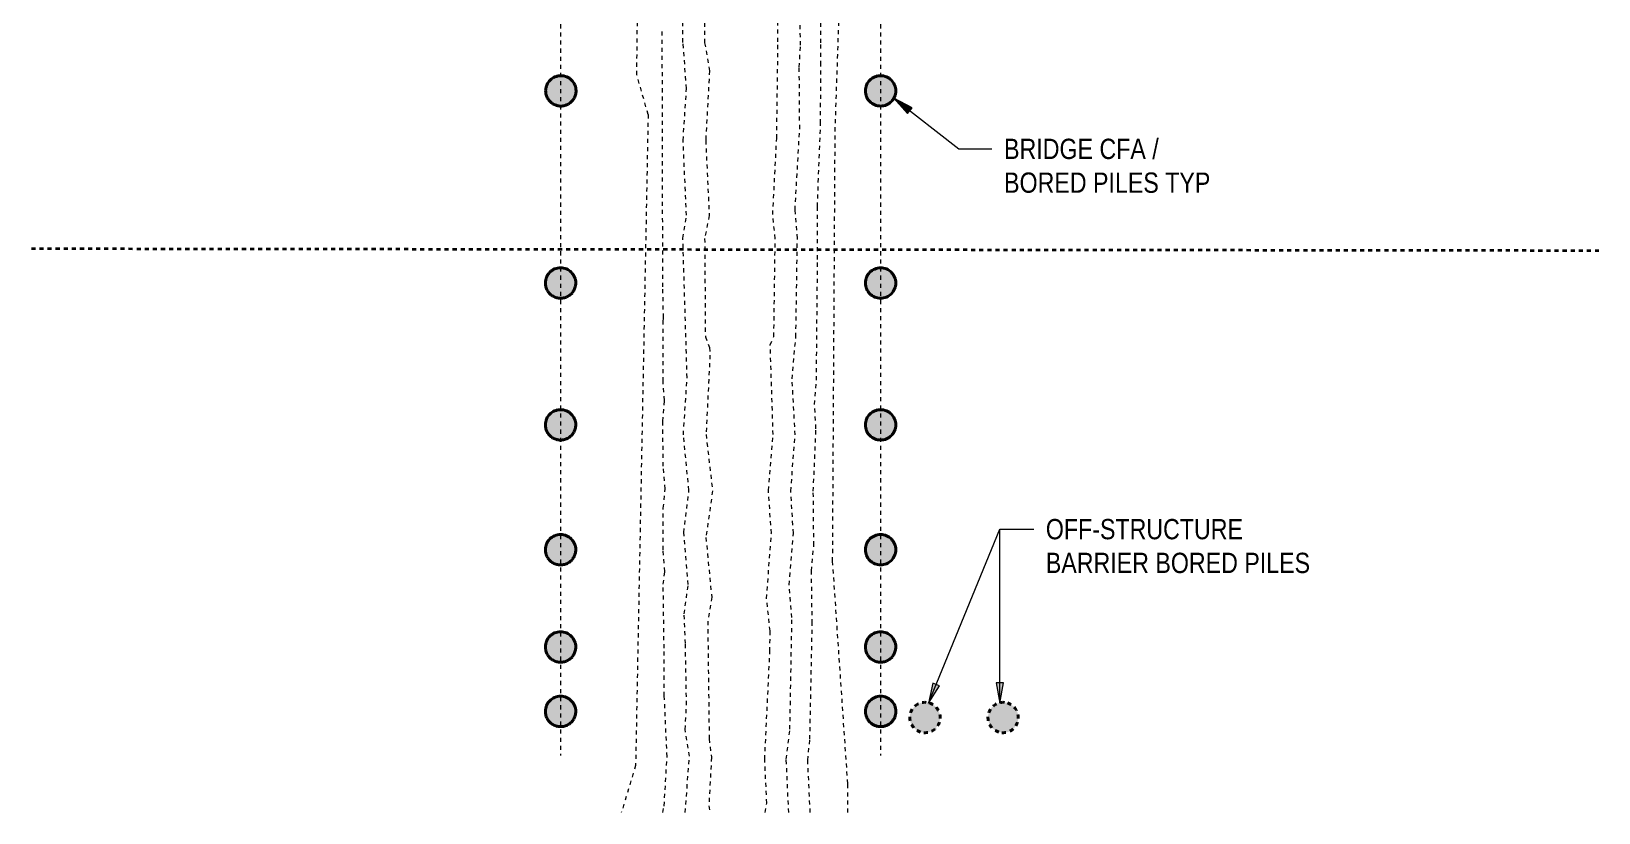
# Model space of a CAD drawing. Header units: metres. Extents: x 566 to 752, y 3 to 1696.
# Drawn here: x 671.63 to 710.32, y 1652.14 to 1671.41 of the extents above; entities that cross this region are included whole.
import ezdxf

# ---------------------------------------------------------------- set-up
doc = ezdxf.new("R2010")
doc.units = ezdxf.units.M
for name, pattern in [('ControlLine', [0.02, 0.0125, -0.0025, 0.0025, -0.0025]), ('IMPORT-CENTER', [6.4516, 4.03225, -0.80645, 0.80645, -0.80645]), ('JacobsDash', [0.0045, 0.003, -0.0015]), ('JacobsGridLine', [0.0145, 0.01, -0.001, 0.0025, -0.001])]:
    doc.linetypes.add(name, pattern=pattern)
for name, color, linetype, lineweight in [('D-BDGE', 7, 'Continuous', 13), ('D-BDGE-FNDN-PILE-CONC', 7, 'Continuous', 40), ('D-ENHA-GEN-LINE-GRIDS', 7, 'Continuous', 9), ('D-ENHA-TEXT', 7, 'Continuous', 9)]:
    doc.layers.add(name, color=color, linetype=linetype, lineweight=lineweight)
doc.layers.add('D-BDGE-FNDN', color=7, linetype='Continuous', lineweight=13, true_color=0x8c8cc6)
doc.styles.add('Arial Narrow', font='ARIALN.TTF', dxfattribs={"height": 0.5})

# ---------------------------------------------------------------- blocks, each defined once
blk = doc.blocks.new('T2DPAA-T2D-PWA-RW-M2D-000002_ControlLinesMinor_rvt-3-DRG-2871032 - CONSTRUCTION SEQUENCE STAGE B2')
at = {"layer": 'D-BDGE', "color": 150, "linetype": 'ControlLine', "lineweight": 35, "true_color": 0x0080ff}
for p, q in [((589.369, 1676.531), (589.746, 1676.503)), ((597.318, 1675.829), (606.537, 1674.882)), ((567.847, 1666.053), (606.537, 1666.007))]:
    blk.add_line(p, q, dxfattribs=at)
for start, end in [(87.94356, 90.17749), (87.61589, 87.94356), (85.76961, 87.61589), (84.13687, 85.69242)]:
    blk.add_arc((568.715, 1397.294), 280, start, end, dxfattribs=at)
blk = doc.blocks.new('01_SFO_FRP_Pile_CastInPlace_CS - CAST-IN-PLACE PILE - 0750-V2-DRG-2871032 - CONSTRUCTION SEQUENCE STAGE B2')
at = {"layer": 'D-BDGE-FNDN', "linetype": 'IMPORT-CENTER', "lineweight": 40, "true_color": 0xc0c0c0}
blk.add_hatch(color=9, dxfattribs=at).paths.add_polyline_path([(0.375, 0), (0.369, 0.065), (0.352, 0.128), (0.325, 0.187), (0.287, 0.241), (0.241, 0.287), (0.187, 0.325), (0.128, 0.352), (0.065, 0.369), (0, 0.375), (-0.065, 0.369), (-0.128, 0.352), (-0.188, 0.325), (-0.241, 0.287), (-0.287, 0.241), (-0.325, 0.187), (-0.352, 0.128), (-0.369, 0.065), (-0.375, 0), (-0.369, -0.065), (-0.352, -0.128), (-0.325, -0.188), (-0.287, -0.241), (-0.241, -0.287), (-0.188, -0.325), (-0.128, -0.352), (-0.065, -0.369), (0, -0.375), (0.065, -0.369), (0.128, -0.352), (0.187, -0.325), (0.241, -0.287), (0.287, -0.241), (0.325, -0.188), (0.352, -0.128), (0.369, -0.065)])
at = {"layer": 'D-BDGE-FNDN-PILE-CONC', "linetype": 'IMPORT-CENTER'}
for start, end in [(90, 270), (90, 270), (270, 90), (270, 90)]:
    blk.add_arc((0, 0), 0.375, start, end, dxfattribs=at)

msp = doc.modelspace()

# ---------------------------------------------------------------- hatches: boundary and pattern name
at = {"layer": 'D-BDGE-FNDN-PILE-CONC', "lineweight": 5, "true_color": 0xc0c0c0}
for points in [[(693.661, 1654.11), (693.727, 1654.11), (693.791, 1654.121), (693.853, 1654.144), (693.909, 1654.177), (693.959, 1654.219), (694.001, 1654.269), (694.033, 1654.326), (694.056, 1654.387), (694.067, 1654.452), (694.067, 1654.517), (694.055, 1654.581), (694.033, 1654.643), (694, 1654.699), (693.958, 1654.749), (693.908, 1654.791), (693.851, 1654.824), (693.789, 1654.846), (693.725, 1654.857), (693.66, 1654.857), (693.595, 1654.845), (693.534, 1654.823), (693.477, 1654.79), (693.427, 1654.748), (693.385, 1654.698), (693.353, 1654.641), (693.331, 1654.58), (693.32, 1654.515), (693.32, 1654.45), (693.331, 1654.385), (693.354, 1654.324), (693.387, 1654.268), (693.429, 1654.218), (693.479, 1654.176), (693.536, 1654.143), (693.597, 1654.121)], [(695.591, 1654.11), (695.657, 1654.11), (695.721, 1654.121), (695.782, 1654.144), (695.839, 1654.177), (695.889, 1654.219), (695.931, 1654.269), (695.963, 1654.326), (695.986, 1654.387), (695.997, 1654.452), (695.997, 1654.517), (695.985, 1654.581), (695.963, 1654.643), (695.93, 1654.699), (695.888, 1654.749), (695.837, 1654.791), (695.781, 1654.824), (695.719, 1654.846), (695.655, 1654.857), (695.589, 1654.857), (695.525, 1654.845), (695.464, 1654.823), (695.407, 1654.79), (695.357, 1654.748), (695.315, 1654.698), (695.283, 1654.641), (695.261, 1654.58), (695.249, 1654.515), (695.25, 1654.45), (695.261, 1654.385), (695.284, 1654.324), (695.316, 1654.268), (695.359, 1654.218), (695.409, 1654.176), (695.465, 1654.143), (695.527, 1654.121)]]:
    msp.add_hatch(color=9, dxfattribs=at).paths.add_polyline_path(points)
at = {"layer": 'D-ENHA-TEXT'}
for points in [[(692.926, 1669.766), (693.265, 1669.388), (693.374, 1669.527)], [(693.782, 1654.838), (694.053, 1655.267), (693.89, 1655.334)], [(695.54, 1654.835), (695.628, 1655.335), (695.452, 1655.335)]]:
    msp.add_hatch(color=256, dxfattribs=at).paths.add_polyline_path(points)

# ---------------------------------------------------------------- linework, layer by layer
at = {"layer": 'D-BDGE', "color": 8, "linetype": 'JacobsDash', "lineweight": 15, "true_color": 0x808080}
for p, q in [((688.185, 1680.826), (688.255, 1671.126)), ((691.476, 1668.946), (691.655, 1674.223)), ((686.58, 1670.339), (686.616, 1673.669)), ((687.72, 1671.14), (687.693, 1673.585)), ((690.065, 1671.155), (690.036, 1673.575)), ((690.623, 1671.068), (690.564, 1673.308)), ((691.124, 1671.125), (691.127, 1672.265)), ((687.222, 1665.106), (687.208, 1671.411)), ((687.808, 1670.003), (687.72, 1671.14)), ((688.255, 1671.126), (688.375, 1670.436)), ((690.033, 1668.776), (690.065, 1671.155)), ((690.59, 1670.529), (690.623, 1671.068)), ((691.121, 1670.585), (691.124, 1671.125)), ((686.859, 1669.358), (686.58, 1670.339)), ((688.375, 1670.436), (688.281, 1668.724)), ((690.601, 1669.009), (690.59, 1670.529)), ((691.117, 1669.145), (691.121, 1670.585)), ((687.722, 1668.721), (687.808, 1670.003)), ((686.859, 1669.358), (686.55, 1653.302)), ((691.038, 1667.086), (691.117, 1669.145)), ((687.807, 1666.873), (687.722, 1668.721)), ((688.281, 1668.724), (688.367, 1666.866)), ((689.936, 1666.893), (690.033, 1668.776)), ((690.486, 1667.003), (690.601, 1669.009)), ((691.414, 1658.341), (691.476, 1668.946)), ((687.717, 1666.31), (687.807, 1666.873)), ((688.367, 1666.866), (688.255, 1666.302)), ((689.996, 1666.301), (689.936, 1666.893)), ((690.544, 1666.305), (690.486, 1667.003)), ((691.043, 1665.786), (691.038, 1667.086)), ((687.822, 1662.867), (687.717, 1666.31)), ((688.255, 1666.302), (688.272, 1663.877)), ((689.963, 1663.881), (689.996, 1666.301)), ((690.506, 1663.875), (690.544, 1666.305)), ((691.013, 1662.806), (691.043, 1665.786)), ((687.237, 1664.352), (687.222, 1665.106)), ((687.227, 1662.776), (687.228, 1664.241)), ((687.228, 1664.241), (687.237, 1664.352)), ((688.272, 1663.877), (688.372, 1663.615)), ((689.873, 1663.681), (689.963, 1663.881)), ((689.945, 1661.462), (689.873, 1663.681)), ((690.412, 1662.84), (690.506, 1663.875)), ((688.385, 1663.426), (688.289, 1661.463)), ((688.372, 1663.615), (688.385, 1663.426)), ((687.261, 1662.308), (687.227, 1662.776)), ((687.73, 1661.46), (687.822, 1662.867)), ((690.489, 1661.457), (690.412, 1662.84)), ((690.97, 1662.208), (691.013, 1662.806)), ((687.224, 1661.794), (687.261, 1662.308)), ((691.003, 1661.609), (690.97, 1662.208)), ((687.229, 1660.686), (687.224, 1661.794)), ((687.867, 1660.092), (687.73, 1661.46)), ((688.289, 1661.463), (688.449, 1660.072)), ((689.829, 1660.087), (689.945, 1661.462)), ((690.38, 1660.066), (690.489, 1661.457)), ((690.937, 1660.07), (691.003, 1661.609)), ((687.284, 1660.124), (687.229, 1660.686)), ((687.233, 1659.651), (687.284, 1660.124)), ((687.74, 1659.044), (687.867, 1660.092)), ((688.449, 1660.072), (688.286, 1658.924)), ((689.901, 1659.029), (689.829, 1660.087)), ((690.446, 1659.033), (690.38, 1660.066)), ((690.949, 1658.73), (690.937, 1660.07)), ((687.229, 1658.616), (687.233, 1659.651)), ((687.85, 1657.764), (687.74, 1659.044)), ((689.784, 1657.418), (689.901, 1659.029)), ((690.337, 1657.758), (690.446, 1659.033)), ((688.286, 1658.924), (688.428, 1657.451)), ((690.892, 1658.098), (690.949, 1658.73)), ((687.272, 1658.088), (687.229, 1658.616)), ((691.788, 1652.851), (691.414, 1658.341)), ((687.232, 1657.776), (687.272, 1658.088)), ((690.91, 1656.808), (690.892, 1658.098)), ((687.254, 1656.191), (687.232, 1657.776)), ((687.749, 1657.041), (687.85, 1657.764)), ((690.41, 1656.951), (690.337, 1657.758)), ((688.428, 1657.451), (688.331, 1656.859)), ((689.87, 1656.618), (689.784, 1657.418)), ((687.78, 1656.312), (687.749, 1657.041)), ((688.331, 1656.859), (688.366, 1653.959)), ((690.359, 1654.192), (690.41, 1656.951)), ((690.853, 1653.948), (690.91, 1656.808)), ((687.807, 1654.792), (687.78, 1656.312)), ((689.865, 1656.118), (689.87, 1656.618)), ((687.259, 1655.016), (687.254, 1656.191)), ((689.738, 1653.451), (689.865, 1656.118)), ((687.328, 1653.517), (687.259, 1655.016)), ((687.774, 1654.188), (687.807, 1654.792)), ((687.877, 1653.526), (687.774, 1654.188)), ((690.269, 1653.457), (690.359, 1654.192)), ((688.366, 1653.959), (688.422, 1653.502)), ((690.8, 1653.431), (690.853, 1653.948)), ((686.55, 1653.302), (686.197, 1652.137)), ((687.254, 1652.3), (687.328, 1653.517)), ((687.776, 1652.137), (687.877, 1653.526)), ((688.422, 1653.502), (688.359, 1652.304)), ((689.788, 1652.372), (689.738, 1653.451)), ((690.331, 1652.137), (690.269, 1653.457)), ((690.86, 1652.137), (690.8, 1653.431)), ((691.787, 1652.137), (691.788, 1652.851)), ((687.222, 1652.137), (687.254, 1652.3)), ((688.359, 1652.304), (688.379, 1652.137)), ((689.746, 1652.137), (689.788, 1652.372))]:
    msp.add_line(p, q, dxfattribs=at)
at = {"layer": 'D-BDGE-FNDN-PILE-CONC', "linetype": 'JacobsDash'}
for centre, start, end in [((693.693, 1654.483), 85.1443, 265.1443), ((693.693, 1654.483), 85.1443, 265.1443), ((693.693, 1654.483), 265.1443, 85.1443), ((693.693, 1654.483), 265.1443, 85.1443), ((695.623, 1654.483), 85.1443, 265.1443), ((695.623, 1654.483), 85.1443, 265.1443), ((695.623, 1654.483), 265.1443, 85.1443), ((695.623, 1654.483), 265.1443, 85.1443)]:
    msp.add_arc(centre, 0.375, start, end, dxfattribs=at)
at = {"layer": 'D-ENHA-GEN-LINE-GRIDS', "linetype": 'JacobsGridLine', "lineweight": 18}
for p, q in [((684.698, 1690.785), (684.698, 1653.545)), ((692.598, 1690.785), (692.598, 1653.545))]:
    msp.add_line(p, q, dxfattribs=at)
at = {"layer": 'D-ENHA-TEXT'}
for p, q in [((692.926, 1669.766), (693.265, 1669.388)), ((693.374, 1669.527), (692.926, 1669.766)), ((692.926, 1669.766), (694.527, 1668.512)), ((693.265, 1669.388), (693.374, 1669.527)), ((694.527, 1668.512), (695.346, 1668.512)), ((693.782, 1654.838), (695.54, 1659.131)), ((695.54, 1659.131), (696.377, 1659.131)), ((695.54, 1654.835), (695.54, 1659.131)), ((695.54, 1659.131), (696.377, 1659.131)), ((693.89, 1655.334), (693.782, 1654.838)), ((693.782, 1654.838), (694.053, 1655.267)), ((694.053, 1655.267), (693.89, 1655.334)), ((695.628, 1655.335), (695.452, 1655.335)), ((695.452, 1655.335), (695.54, 1654.835)), ((695.54, 1654.835), (695.628, 1655.335))]:
    msp.add_line(p, q, dxfattribs=at)

# ---------------------------------------------------------------- block references
at = {"lineweight": 5}
msp.add_blockref('T2DPAA-T2D-PWA-RW-M2D-000002_ControlLinesMinor_rvt-3-DRG-2871032 - CONSTRUCTION SEQUENCE STAGE B2', (103.787, 0), dxfattribs=at)
at = {"layer": 'D-BDGE-FNDN', "color": 7, "linetype": 'IMPORT-CENTER', "lineweight": 40}
for p, rotation in [((684.705, 1669.943), 269.999999999998), ((692.598, 1669.943), 89.99999999999821), ((684.698, 1665.203), 269.9999999999975), ((692.598, 1665.203), 90.01206985291385), ((684.698, 1661.703), 269.999999999998), ((692.598, 1661.703), 90.00000000000094), ((684.698, 1658.623), 269.999999999998), ((692.598, 1658.623), 90.00000000000037), ((684.698, 1656.223), 269.9999999999975), ((692.598, 1656.223), 269.9999999999961), ((684.698, 1654.633), 269.999999999998), ((692.6, 1654.633), 89.99999999999761)]:
    msp.add_blockref('01_SFO_FRP_Pile_CastInPlace_CS - CAST-IN-PLACE PILE - 0750-V2-DRG-2871032 - CONSTRUCTION SEQUENCE STAGE B2', p, dxfattribs=dict(at, rotation=rotation))

# ---------------------------------------------------------------- texts
at = {"layer": 'D-ENHA-TEXT', "char_height": 0.5, "attachment_point": 1, "style": 'Arial Narrow', "bg_fill": 3, "box_fill_scale": 1, "bg_fill_color": 256, "bg_fill_true_color": 13158600, "bg_fill_transparency": 0}
for s, insert in [('OFF-STRUCTURE ', (696.677, 1659.381)), ('BARRIER BORED PILES', (696.677, 1658.548))]:
    msp.add_mtext(s, dxfattribs=dict(at, insert=insert))

# ---------------------------------------------------------------- next in the draw order: texts
for s, insert in [('BRIDGE CFA / ', (695.646, 1668.762)), ('BORED PILES TYP', (695.646, 1667.929))]:
    msp.add_mtext(s, dxfattribs=dict(at, insert=insert))

doc.saveas('drawing.dxf')
